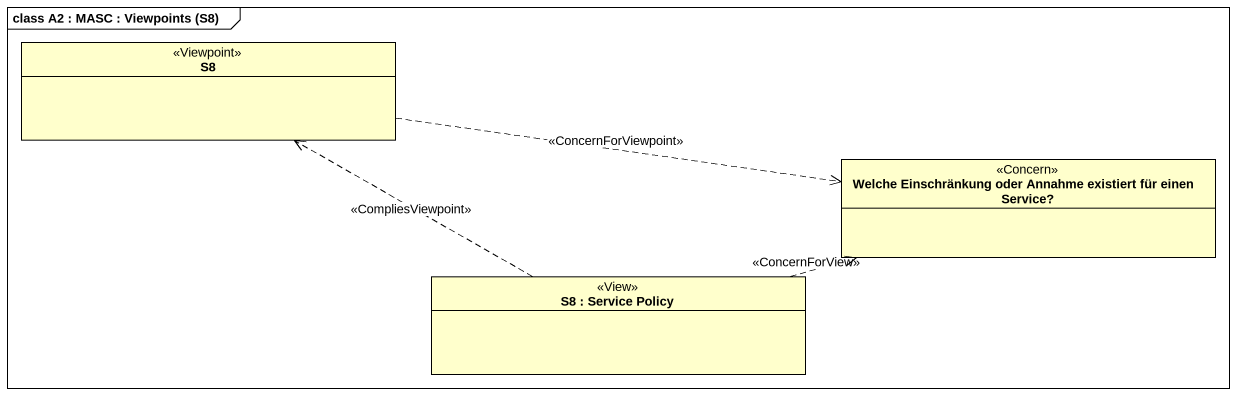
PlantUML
@startuml
mainframe class A2 : MASC : Viewpoints (S8)
hide circle
hide empty members
class S8 <<Viewpoint>>
class "Welche Einschränkung oder Annahme existiert für einen Service?" as Welche_Einschränkung_oder <<Concern>>
class "S8 : Service Policy" as S8_Service_Policy <<View>>
S8 .right.> Welche_Einschränkung_oder : <<ConcernForViewpoint>>
S8_Service_Policy .left.> S8 : <<CompliesViewpoint>>
S8_Service_Policy .right.> Welche_Einschränkung_oder : <<ConcernForView>>
@enduml
